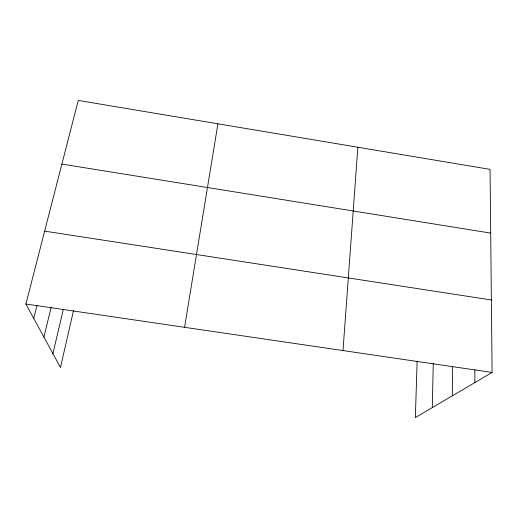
<?xml version="1.0" encoding="UTF-8"?>
<svg xmlns="http://www.w3.org/2000/svg" width="518" height="518" viewBox="0 0 518 518"><rect width="100%" height="100%" fill="white"/><g stroke="black" fill="none" stroke-linecap="round" stroke-linejoin="round"><path stroke-width="0.78" d="M452.311 395.843L452.654 366.563M432.284 407.627L433.275 363.532M417.139 361.091L415.358 417.579L492.1 372.448L490.047 169.373L78.257 100.421L25.9 304.021L60.477 367.515L73.498 310.638M343 350.563L357.873 147.242M184.57 327.311L217.916 123.808M52.914 353.632L63.319 309.35M43.92 337.114L51.191 307.096M33.728 318.395L36.998 305.329M25.9 304.021L492.1 372.448M44.645 231.125L491.368 299.987M61.888 164.083L490.695 233.106M474.87 369.962L474.876 382.575"/></g></svg>
